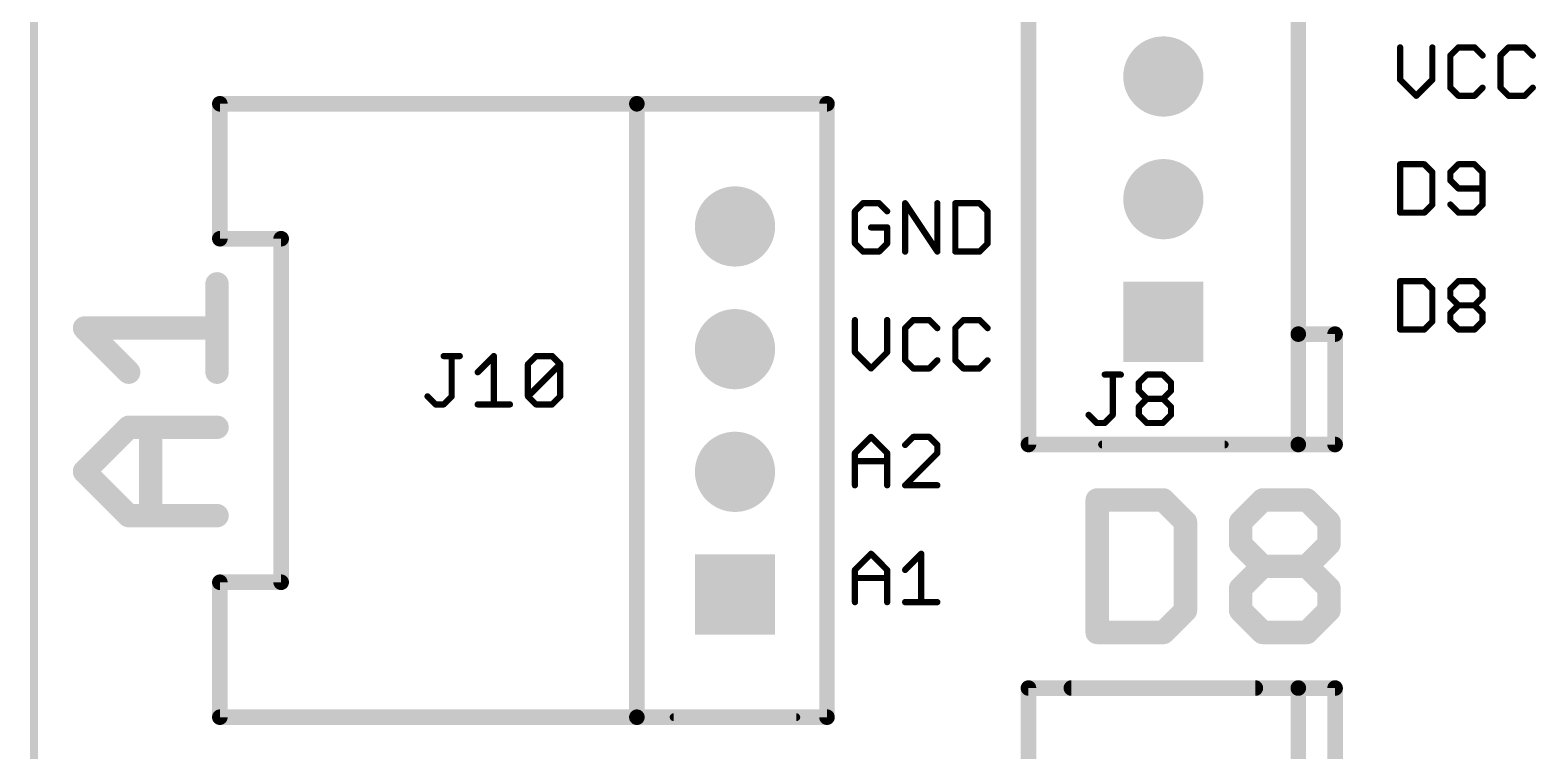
# Model space of a CAD drawing. Header units: inches. Extents: x 0 to 2.7, y -0.05 to 2.1.
# Drawn here: x -0.003 to 0.964, y 0.757 to 1.219 of the extents above; entities that cross this region are included whole.
import ezdxf

# ---------------------------------------------------------------- set-up
doc = ezdxf.new("R2010")
doc.units = ezdxf.units.IN
doc.header["$MEASUREMENT"] = 0
doc.layers.get('0').update_dxf_attribs({"linetype": 'CONTINUOUS'})
for name, color, linetype in [('17', 94, 'CONTINUOUS'), ('21', 251, 'CONTINUOUS'), ('25', 251, 'CONTINUOUS')]:
    doc.layers.add(name, color=color, linetype=linetype)
doc.layers.get('0').off()

# ---------------------------------------------------------------- blocks, each defined once
blk = doc.blocks.new('SQUAREP')
blk.add_solid([(-0.5, -0.5), (0.5, -0.5), (-0.5, 0.5), (0.5, 0.5)])
blk = doc.blocks.new('ROUNDP')
at = {"const_width": 0.5}
blk.add_lwpolyline([(0, -0.25, 1), (0, 0.25, 1), (0, -0.25)], format="xyb", dxfattribs=at)

msp = doc.modelspace()

# ---------------------------------------------------------------- linework, layer by layer
at = {"layer": '21'}
for points, const_width in [([(0, 0), (0, 2.1)], 0.005), ([(0.638386, 0.95315), (0.638386, 1.34685)], 0.01), ([(0.811614, 1.024016), (0.811614, 1.275984)], 0.01), ([(0.877, 1.208026), (0.877, 1.187342)], 0.004), ([(0.897684, 1.187342), (0.897684, 1.208026)], 0.004), ([(0.914398, 1.208026), (0.909227, 1.202855)], 0.004), ([(0.924741, 1.208026), (0.914398, 1.208026)], 0.004), ([(0.929912, 1.202855), (0.924741, 1.208026)], 0.004), ([(0.946626, 1.208026), (0.941455, 1.202855)], 0.004), ([(0.956968, 1.208026), (0.946626, 1.208026)], 0.004), ([(0.962139, 1.202855), (0.956968, 1.208026)], 0.004), ([(0.909227, 1.202855), (0.909227, 1.182171)], 0.004), ([(0.941455, 1.202855), (0.941455, 1.182171)], 0.004), ([(0.877, 1.187342), (0.887342, 1.177)], 0.004), ([(0.887342, 1.177), (0.897684, 1.187342)], 0.004), ([(0.909227, 1.182171), (0.914398, 1.177)], 0.004), ([(0.924741, 1.177), (0.929912, 1.182171)], 0.004), ([(0.941455, 1.182171), (0.946626, 1.177)], 0.004), ([(0.956968, 1.177), (0.962139, 1.182171)], 0.004), ([(0.387008, 1.17185), (0.119291, 1.17185)], 0.01), ([(0.119291, 1.085236), (0.119291, 1.17185)], 0.01), ([(0.387008, 1.17185), (0.509055, 1.17185)], 0.01), ([(0.387008, 0.77815), (0.387008, 1.17185)], 0.01), ([(0.509055, 0.77815), (0.509055, 1.17185)], 0.01), ([(0.914398, 1.177), (0.924741, 1.177)], 0.004), ([(0.946626, 1.177), (0.956968, 1.177)], 0.004), ([(0.877, 1.133026), (0.877, 1.102)], 0.004), ([(0.892513, 1.133026), (0.877, 1.133026)], 0.004), ([(0.897684, 1.127855), (0.892513, 1.133026)], 0.004), ([(0.914398, 1.133026), (0.909227, 1.127855)], 0.004), ([(0.924741, 1.133026), (0.914398, 1.133026)], 0.004), ([(0.929912, 1.127855), (0.924741, 1.133026)], 0.004), ([(0.897684, 1.107171), (0.897684, 1.127855)], 0.004), ([(0.909227, 1.127855), (0.909227, 1.122684)], 0.004), ([(0.909227, 1.122684), (0.914398, 1.117513)], 0.004), ([(0.929912, 1.107171), (0.929912, 1.127855)], 0.004), ([(0.914398, 1.117513), (0.929912, 1.117513)], 0.004), ([(0.532171, 1.108026), (0.527, 1.102855)], 0.004), ([(0.527, 1.102855), (0.527, 1.082171)], 0.004), ([(0.542513, 1.108026), (0.532171, 1.108026)], 0.004), ([(0.547684, 1.102855), (0.542513, 1.108026)], 0.004), ([(0.559227, 1.077), (0.559227, 1.108026)], 0.004), ([(0.559227, 1.108026), (0.579912, 1.077)], 0.004), ([(0.579912, 1.077), (0.579912, 1.108026)], 0.004), ([(0.591455, 1.108026), (0.591455, 1.077)], 0.004), ([(0.606968, 1.108026), (0.591455, 1.108026)], 0.004), ([(0.612139, 1.102855), (0.606968, 1.108026)], 0.004), ([(0.612139, 1.082171), (0.612139, 1.102855)], 0.004), ([(0.877, 1.102), (0.892513, 1.102)], 0.004), ([(0.892513, 1.102), (0.897684, 1.107171)], 0.004), ([(0.909227, 1.107171), (0.914398, 1.102)], 0.004), ([(0.914398, 1.102), (0.924741, 1.102)], 0.004), ([(0.924741, 1.102), (0.929912, 1.107171)], 0.004), ([(0.547684, 1.092513), (0.537342, 1.092513)], 0.004), ([(0.547684, 1.082171), (0.547684, 1.092513)], 0.004), ([(0.158661, 1.085236), (0.119291, 1.085236)], 0.01), ([(0.158661, 0.864764), (0.158661, 1.085236)], 0.01), ([(0.527, 1.082171), (0.532171, 1.077)], 0.004), ([(0.542513, 1.077), (0.547684, 1.082171)], 0.004), ([(0.606968, 1.077), (0.612139, 1.082171)], 0.004), ([(0.532171, 1.077), (0.542513, 1.077)], 0.004), ([(0.591455, 1.077), (0.606968, 1.077)], 0.004), ([(0.1175, 0.999579), (0.1175, 1.056294)], 0.015), ([(0.877, 1.058026), (0.877, 1.027)], 0.004), ([(0.892513, 1.058026), (0.877, 1.058026)], 0.004), ([(0.897684, 1.052855), (0.892513, 1.058026)], 0.004), ([(0.897684, 1.032171), (0.897684, 1.052855)], 0.004), ([(0.909227, 1.052855), (0.914398, 1.058026)], 0.004), ([(0.909227, 1.047684), (0.909227, 1.052855)], 0.004), ([(0.914398, 1.058026), (0.924741, 1.058026)], 0.004), ([(0.924741, 1.058026), (0.929912, 1.052855)], 0.004), ([(0.929912, 1.052855), (0.929912, 1.047684)], 0.004), ([(0.914398, 1.042513), (0.909227, 1.047684)], 0.004), ([(0.909227, 1.037342), (0.914398, 1.042513)], 0.004), ([(0.914398, 1.042513), (0.924741, 1.042513)], 0.004), ([(0.929912, 1.047684), (0.924741, 1.042513)], 0.004), ([(0.924741, 1.042513), (0.929912, 1.037342)], 0.004), ([(0.060785, 0.999579), (0.032427, 1.027936)], 0.015), ([(0.032427, 1.027936), (0.1175, 1.027936)], 0.015), ([(0.527, 1.033026), (0.527, 1.012342)], 0.004), ([(0.547684, 1.012342), (0.547684, 1.033026)], 0.004), ([(0.564398, 1.033026), (0.559227, 1.027855)], 0.004), ([(0.574741, 1.033026), (0.564398, 1.033026)], 0.004), ([(0.579912, 1.027855), (0.574741, 1.033026)], 0.004), ([(0.596626, 1.033026), (0.591455, 1.027855)], 0.004), ([(0.606968, 1.033026), (0.596626, 1.033026)], 0.004), ([(0.612139, 1.027855), (0.606968, 1.033026)], 0.004), ([(0.909227, 1.032171), (0.909227, 1.037342)], 0.004), ([(0.929912, 1.037342), (0.929912, 1.032171)], 0.004), ([(0.559227, 1.027855), (0.559227, 1.007171)], 0.004), ([(0.591455, 1.027855), (0.591455, 1.007171)], 0.004), ([(0.811614, 0.95315), (0.811614, 1.024016)], 0.01), ([(0.835236, 1.024016), (0.811614, 1.024016)], 0.01), ([(0.835236, 0.95315), (0.835236, 1.024016)], 0.01), ([(0.877, 1.027), (0.892513, 1.027)], 0.004), ([(0.892513, 1.027), (0.897684, 1.032171)], 0.004), ([(0.914398, 1.027), (0.909227, 1.032171)], 0.004), ([(0.924741, 1.027), (0.914398, 1.027)], 0.004), ([(0.929912, 1.032171), (0.924741, 1.027)], 0.004), ([(0.527, 1.012342), (0.537342, 1.002)], 0.004), ([(0.537342, 1.002), (0.547684, 1.012342)], 0.004), ([(0.559227, 1.007171), (0.564398, 1.002)], 0.004), ([(0.574741, 1.002), (0.579912, 1.007171)], 0.004), ([(0.591455, 1.007171), (0.596626, 1.002)], 0.004), ([(0.606968, 1.002), (0.612139, 1.007171)], 0.004), ([(0.564398, 1.002), (0.574741, 1.002)], 0.004), ([(0.596626, 1.002), (0.606968, 1.002)], 0.004), ([(0.032427, 0.935858), (0.060785, 0.964215)], 0.015), ([(0.060785, 0.964215), (0.1175, 0.964215)], 0.015), ([(0.074964, 0.9075), (0.074964, 0.964215)], 0.015), ([(0.527, 0.947684), (0.537342, 0.958026)], 0.004), ([(0.537342, 0.958026), (0.547684, 0.947684)], 0.004), ([(0.564398, 0.958026), (0.559227, 0.952855)], 0.004), ([(0.574741, 0.958026), (0.564398, 0.958026)], 0.004), ([(0.579912, 0.952855), (0.574741, 0.958026)], 0.004), ([(0.638386, 0.95315), (0.811614, 0.95315)], 0.01), ([(0.811614, 0.95315), (0.835236, 0.95315)], 0.01), ([(0.527, 0.927), (0.527, 0.947684)], 0.004), ([(0.547684, 0.947684), (0.547684, 0.927)], 0.004), ([(0.559227, 0.927), (0.579912, 0.947684)], 0.004), ([(0.579912, 0.947684), (0.579912, 0.952855)], 0.004), ([(0.68563, 0.95315), (0.76437, 0.95315)], 0.005), ([(0.060785, 0.9075), (0.032427, 0.935858)], 0.015), ([(0.527, 0.942513), (0.547684, 0.942513)], 0.004), ([(0.579912, 0.927), (0.559227, 0.927)], 0.004), ([(0.6825, 0.917573), (0.6825, 0.8325)], 0.015), ([(0.725036, 0.917573), (0.6825, 0.917573)], 0.015), ([(0.739215, 0.903394), (0.725036, 0.917573)], 0.015), ([(0.774579, 0.903394), (0.788757, 0.917573)], 0.015), ([(0.788757, 0.917573), (0.817115, 0.917573)], 0.015), ([(0.817115, 0.917573), (0.831294, 0.903394)], 0.015), ([(0.1175, 0.9075), (0.060785, 0.9075)], 0.015), ([(0.739215, 0.846679), (0.739215, 0.903394)], 0.015), ([(0.774579, 0.889215), (0.774579, 0.903394)], 0.015), ([(0.831294, 0.903394), (0.831294, 0.889215)], 0.015), ([(0.788757, 0.875036), (0.774579, 0.889215)], 0.015), ([(0.831294, 0.889215), (0.817115, 0.875036)], 0.015), ([(0.527, 0.872684), (0.537342, 0.883026)], 0.004), ([(0.537342, 0.883026), (0.547684, 0.872684)], 0.004), ([(0.559227, 0.872684), (0.56957, 0.883026)], 0.004), ([(0.56957, 0.883026), (0.56957, 0.852)], 0.004), ([(0.774579, 0.860858), (0.788757, 0.875036)], 0.015), ([(0.788757, 0.875036), (0.817115, 0.875036)], 0.015), ([(0.817115, 0.875036), (0.831294, 0.860858)], 0.015), ([(0.527, 0.852), (0.527, 0.872684)], 0.004), ([(0.547684, 0.872684), (0.547684, 0.852)], 0.004), ([(0.119291, 0.77815), (0.119291, 0.864764)], 0.01), ([(0.119291, 0.864764), (0.158661, 0.864764)], 0.01), ([(0.527, 0.867513), (0.547684, 0.867513)], 0.004), ([(0.774579, 0.846679), (0.774579, 0.860858)], 0.015), ([(0.831294, 0.860858), (0.831294, 0.846679)], 0.015), ([(0.559227, 0.852), (0.579912, 0.852)], 0.004), ([(0.725036, 0.8325), (0.739215, 0.846679)], 0.015), ([(0.788757, 0.8325), (0.774579, 0.846679)], 0.015), ([(0.831294, 0.846679), (0.817115, 0.8325)], 0.015), ([(0.6825, 0.8325), (0.725036, 0.8325)], 0.015), ([(0.817115, 0.8325), (0.788757, 0.8325)], 0.015), ([(0.811614, 0.79685), (0.638386, 0.79685)], 0.01), ([(0.638386, 0.40315), (0.638386, 0.79685)], 0.01), ([(0.665945, 0.79685), (0.784055, 0.79685)], 0.01), ([(0.811614, 0.725984), (0.811614, 0.79685)], 0.01), ([(0.835236, 0.79685), (0.811614, 0.79685)], 0.01), ([(0.835236, 0.725984), (0.835236, 0.79685)], 0.01), ([(0.119291, 0.77815), (0.387008, 0.77815)], 0.01), ([(0.387008, 0.77815), (0.509055, 0.77815)], 0.01), ([(0.41063, 0.77815), (0.48937, 0.77815)], 0.005)]:
    msp.add_lwpolyline(points, dxfattribs=dict(at, const_width=const_width))
for points, const_width in [([(0.878, 1.208026, 1), (0.876, 1.208026)], 0.002), ([(0.898684, 1.208026, 1), (0.896684, 1.208026)], 0.002), ([(0.914398, 1.209026, 1), (0.914398, 1.207026)], 0.002), ([(0.915106, 1.207319, 1), (0.913691, 1.208734)], 0.002), ([(0.925448, 1.208734, 1), (0.924034, 1.207319)], 0.002), ([(0.924741, 1.207026, 1), (0.924741, 1.209026)], 0.002), ([(0.946626, 1.209026, 1), (0.946626, 1.207026)], 0.002), ([(0.947333, 1.207319, 1), (0.945919, 1.208734)], 0.002), ([(0.957675, 1.208734, 1), (0.956261, 1.207319)], 0.002), ([(0.956968, 1.207026, 1), (0.956968, 1.209026)], 0.002), ([(0.910227, 1.202855, 1), (0.908227, 1.202855)], 0.002), ([(0.90852, 1.203562, 1), (0.909935, 1.202148)], 0.002), ([(0.929205, 1.202148, 1), (0.930619, 1.203562)], 0.002), ([(0.942455, 1.202855, 1), (0.940455, 1.202855)], 0.002), ([(0.940748, 1.203562, 1), (0.942162, 1.202148)], 0.002), ([(0.961432, 1.202148, 1), (0.962846, 1.203562)], 0.002), ([(0.877707, 1.188049, 1), (0.876293, 1.186635)], 0.002), ([(0.898391, 1.186635, 1), (0.896977, 1.188049)], 0.002), ([(0.876, 1.187342, 1), (0.878, 1.187342)], 0.002), ([(0.896684, 1.187342, 1), (0.898684, 1.187342)], 0.002), ([(0.909935, 1.182878, 1), (0.90852, 1.181464)], 0.002), ([(0.908227, 1.182171, 1), (0.910227, 1.182171)], 0.002), ([(0.930619, 1.181464, 1), (0.929205, 1.182878)], 0.002), ([(0.942162, 1.182878, 1), (0.940748, 1.181464)], 0.002), ([(0.940455, 1.182171, 1), (0.942455, 1.182171)], 0.002), ([(0.962846, 1.181464, 1), (0.961432, 1.182878)], 0.002), ([(0.119291, 1.17435, 1), (0.119291, 1.16935)], 0.005), ([(0.121791, 1.17185, 1), (0.116791, 1.17185)], 0.005), ([(0.387008, 1.17435, 1), (0.387008, 1.16935)], 0.005), ([(0.389508, 1.17185, 1), (0.384508, 1.17185)], 0.005), ([(0.387008, 1.16935, 1), (0.387008, 1.17435)], 0.005), ([(0.511555, 1.17185, 1), (0.506555, 1.17185)], 0.005), ([(0.509055, 1.16935, 1), (0.509055, 1.17435)], 0.005), ([(0.886635, 1.177707, 1), (0.888049, 1.176293)], 0.002), ([(0.886635, 1.176293, 1), (0.888049, 1.177707)], 0.002), ([(0.914398, 1.178, 1), (0.914398, 1.176)], 0.002), ([(0.913691, 1.176293, 1), (0.915106, 1.177707)], 0.002), ([(0.924034, 1.177707, 1), (0.925448, 1.176293)], 0.002), ([(0.924741, 1.176, 1), (0.924741, 1.178)], 0.002), ([(0.946626, 1.178, 1), (0.946626, 1.176)], 0.002), ([(0.945919, 1.176293, 1), (0.947333, 1.177707)], 0.002), ([(0.956261, 1.177707, 1), (0.957675, 1.176293)], 0.002), ([(0.956968, 1.176, 1), (0.956968, 1.178)], 0.002), ([(0.878, 1.133026, 1), (0.876, 1.133026)], 0.002), ([(0.877, 1.134026, 1), (0.877, 1.132026)], 0.002), ([(0.89322, 1.133734, 1), (0.891806, 1.132319)], 0.002), ([(0.892513, 1.132026, 1), (0.892513, 1.134026)], 0.002), ([(0.914398, 1.134026, 1), (0.914398, 1.132026)], 0.002), ([(0.915106, 1.132319, 1), (0.913691, 1.133734)], 0.002), ([(0.925448, 1.133734, 1), (0.924034, 1.132319)], 0.002), ([(0.924741, 1.132026, 1), (0.924741, 1.134026)], 0.002), ([(0.898684, 1.127855, 1), (0.896684, 1.127855)], 0.002), ([(0.896977, 1.127148, 1), (0.898391, 1.128562)], 0.002), ([(0.910227, 1.127855, 1), (0.908227, 1.127855)], 0.002), ([(0.90852, 1.128562, 1), (0.909935, 1.127148)], 0.002), ([(0.909935, 1.123391, 1), (0.90852, 1.121977)], 0.002), ([(0.908227, 1.122684, 1), (0.910227, 1.122684)], 0.002), ([(0.930912, 1.127855, 1), (0.928912, 1.127855)], 0.002), ([(0.929205, 1.127148, 1), (0.930619, 1.128562)], 0.002), ([(0.914398, 1.118513, 1), (0.914398, 1.116513)], 0.002), ([(0.913691, 1.116806, 1), (0.915106, 1.11822)], 0.002), ([(0.929912, 1.116513, 1), (0.929912, 1.118513)], 0.002), ([(0.528, 1.102855, 1), (0.526, 1.102855)], 0.002), ([(0.526293, 1.103562, 1), (0.527707, 1.102148)], 0.002), ([(0.532171, 1.109026, 1), (0.532171, 1.107026)], 0.002), ([(0.532878, 1.107319, 1), (0.531464, 1.108734)], 0.002), ([(0.54322, 1.108734, 1), (0.541806, 1.107319)], 0.002), ([(0.542513, 1.107026, 1), (0.542513, 1.109026)], 0.002), ([(0.546977, 1.102148, 1), (0.548391, 1.103562)], 0.002), ([(0.56006, 1.108581, 1), (0.558395, 1.107472)], 0.002), ([(0.560227, 1.108026, 1), (0.558227, 1.108026)], 0.002), ([(0.580912, 1.108026, 1), (0.578912, 1.108026)], 0.002), ([(0.592455, 1.108026, 1), (0.590455, 1.108026)], 0.002), ([(0.591455, 1.109026, 1), (0.591455, 1.107026)], 0.002), ([(0.607675, 1.108734, 1), (0.606261, 1.107319)], 0.002), ([(0.606968, 1.107026, 1), (0.606968, 1.109026)], 0.002), ([(0.613139, 1.102855, 1), (0.611139, 1.102855)], 0.002), ([(0.611432, 1.102148, 1), (0.612846, 1.103562)], 0.002), ([(0.877, 1.103, 1), (0.877, 1.101)], 0.002), ([(0.876, 1.102, 1), (0.878, 1.102)], 0.002), ([(0.891806, 1.102707, 1), (0.89322, 1.101293)], 0.002), ([(0.892513, 1.101, 1), (0.892513, 1.103)], 0.002), ([(0.896684, 1.107171, 1), (0.898684, 1.107171)], 0.002), ([(0.898391, 1.106464, 1), (0.896977, 1.107878)], 0.002), ([(0.909935, 1.107878, 1), (0.90852, 1.106464)], 0.002), ([(0.914398, 1.103, 1), (0.914398, 1.101)], 0.002), ([(0.913691, 1.101293, 1), (0.915106, 1.102707)], 0.002), ([(0.924034, 1.102707, 1), (0.925448, 1.101293)], 0.002), ([(0.924741, 1.101, 1), (0.924741, 1.103)], 0.002), ([(0.928912, 1.107171, 1), (0.930912, 1.107171)], 0.002), ([(0.930619, 1.106464, 1), (0.929205, 1.107878)], 0.002), ([(0.537342, 1.093513, 1), (0.537342, 1.091513)], 0.002), ([(0.548684, 1.092513, 1), (0.546684, 1.092513)], 0.002), ([(0.547684, 1.091513, 1), (0.547684, 1.093513)], 0.002), ([(0.119291, 1.087736, 1), (0.119291, 1.082736)], 0.005), ([(0.116791, 1.085236, 1), (0.121791, 1.085236)], 0.005), ([(0.161161, 1.085236, 1), (0.156161, 1.085236)], 0.005), ([(0.158661, 1.082736, 1), (0.158661, 1.087736)], 0.005), ([(0.527707, 1.082878, 1), (0.526293, 1.081464)], 0.002), ([(0.526, 1.082171, 1), (0.528, 1.082171)], 0.002), ([(0.546684, 1.082171, 1), (0.548684, 1.082171)], 0.002), ([(0.548391, 1.081464, 1), (0.546977, 1.082878)], 0.002), ([(0.611139, 1.082171, 1), (0.613139, 1.082171)], 0.002), ([(0.612846, 1.081464, 1), (0.611432, 1.082878)], 0.002), ([(0.532171, 1.078, 1), (0.532171, 1.076)], 0.002), ([(0.531464, 1.076293, 1), (0.532878, 1.077707)], 0.002), ([(0.541806, 1.077707, 1), (0.54322, 1.076293)], 0.002), ([(0.542513, 1.076, 1), (0.542513, 1.078)], 0.002), ([(0.558227, 1.077, 1), (0.560227, 1.077)], 0.002), ([(0.578912, 1.077, 1), (0.580912, 1.077)], 0.002), ([(0.57908, 1.076445, 1), (0.580744, 1.077555)], 0.002), ([(0.591455, 1.078, 1), (0.591455, 1.076)], 0.002), ([(0.590455, 1.077, 1), (0.592455, 1.077)], 0.002), ([(0.606261, 1.077707, 1), (0.607675, 1.076293)], 0.002), ([(0.606968, 1.076, 1), (0.606968, 1.078)], 0.002), ([(0.12125, 1.056294, 1), (0.11375, 1.056294)], 0.0075), ([(0.878, 1.058026, 1), (0.876, 1.058026)], 0.002), ([(0.877, 1.059026, 1), (0.877, 1.057026)], 0.002), ([(0.89322, 1.058734, 1), (0.891806, 1.057319)], 0.002), ([(0.892513, 1.057026, 1), (0.892513, 1.059026)], 0.002), ([(0.898684, 1.052855, 1), (0.896684, 1.052855)], 0.002), ([(0.896977, 1.052148, 1), (0.898391, 1.053562)], 0.002), ([(0.910227, 1.052855, 1), (0.908227, 1.052855)], 0.002), ([(0.90852, 1.053562, 1), (0.909935, 1.052148)], 0.002), ([(0.914398, 1.059026, 1), (0.914398, 1.057026)], 0.002), ([(0.915106, 1.057319, 1), (0.913691, 1.058734)], 0.002), ([(0.925448, 1.058734, 1), (0.924034, 1.057319)], 0.002), ([(0.924741, 1.057026, 1), (0.924741, 1.059026)], 0.002), ([(0.930912, 1.052855, 1), (0.928912, 1.052855)], 0.002), ([(0.929205, 1.052148, 1), (0.930619, 1.053562)], 0.002), ([(0.909935, 1.048391, 1), (0.90852, 1.046977)], 0.002), ([(0.908227, 1.047684, 1), (0.910227, 1.047684)], 0.002), ([(0.914398, 1.043513, 1), (0.914398, 1.041513)], 0.002), ([(0.915106, 1.041806, 1), (0.913691, 1.04322)], 0.002), ([(0.913691, 1.041806, 1), (0.915106, 1.04322)], 0.002), ([(0.925448, 1.04322, 1), (0.924034, 1.041806)], 0.002), ([(0.924034, 1.04322, 1), (0.925448, 1.041806)], 0.002), ([(0.924741, 1.041513, 1), (0.924741, 1.043513)], 0.002), ([(0.928912, 1.047684, 1), (0.930912, 1.047684)], 0.002), ([(0.930619, 1.046977, 1), (0.929205, 1.048391)], 0.002), ([(0.035079, 1.030588, 1), (0.029776, 1.025284)], 0.0075), ([(0.032427, 1.031686, 1), (0.032427, 1.024186)], 0.0075), ([(0.1175, 1.024186, 1), (0.1175, 1.031686)], 0.0075), ([(0.528, 1.033026, 1), (0.526, 1.033026)], 0.002), ([(0.548684, 1.033026, 1), (0.546684, 1.033026)], 0.002), ([(0.564398, 1.034026, 1), (0.564398, 1.032026)], 0.002), ([(0.565106, 1.032319, 1), (0.563691, 1.033734)], 0.002), ([(0.575448, 1.033734, 1), (0.574034, 1.032319)], 0.002), ([(0.574741, 1.032026, 1), (0.574741, 1.034026)], 0.002), ([(0.596626, 1.034026, 1), (0.596626, 1.032026)], 0.002), ([(0.597333, 1.032319, 1), (0.595919, 1.033734)], 0.002), ([(0.607675, 1.033734, 1), (0.606261, 1.032319)], 0.002), ([(0.606968, 1.032026, 1), (0.606968, 1.034026)], 0.002), ([(0.910227, 1.037342, 1), (0.908227, 1.037342)], 0.002), ([(0.90852, 1.038049, 1), (0.909935, 1.036635)], 0.002), ([(0.930912, 1.037342, 1), (0.928912, 1.037342)], 0.002), ([(0.929205, 1.036635, 1), (0.930619, 1.038049)], 0.002), ([(0.560227, 1.027855, 1), (0.558227, 1.027855)], 0.002), ([(0.55852, 1.028562, 1), (0.559935, 1.027148)], 0.002), ([(0.579205, 1.027148, 1), (0.580619, 1.028562)], 0.002), ([(0.592455, 1.027855, 1), (0.590455, 1.027855)], 0.002), ([(0.590748, 1.028562, 1), (0.592162, 1.027148)], 0.002), ([(0.611432, 1.027148, 1), (0.612846, 1.028562)], 0.002), ([(0.814114, 1.024016, 1), (0.809114, 1.024016)], 0.005), ([(0.811614, 1.026516, 1), (0.811614, 1.021516)], 0.005), ([(0.809114, 1.024016, 1), (0.814114, 1.024016)], 0.005), ([(0.837736, 1.024016, 1), (0.832736, 1.024016)], 0.005), ([(0.835236, 1.021516, 1), (0.835236, 1.026516)], 0.005), ([(0.877, 1.028, 1), (0.877, 1.026)], 0.002), ([(0.876, 1.027, 1), (0.878, 1.027)], 0.002), ([(0.891806, 1.027707, 1), (0.89322, 1.026293)], 0.002), ([(0.892513, 1.026, 1), (0.892513, 1.028)], 0.002), ([(0.896684, 1.032171, 1), (0.898684, 1.032171)], 0.002), ([(0.898391, 1.031464, 1), (0.896977, 1.032878)], 0.002), ([(0.909935, 1.032878, 1), (0.90852, 1.031464)], 0.002), ([(0.908227, 1.032171, 1), (0.910227, 1.032171)], 0.002), ([(0.914398, 1.028, 1), (0.914398, 1.026)], 0.002), ([(0.913691, 1.026293, 1), (0.915106, 1.027707)], 0.002), ([(0.924034, 1.027707, 1), (0.925448, 1.026293)], 0.002), ([(0.924741, 1.026, 1), (0.924741, 1.028)], 0.002), ([(0.928912, 1.032171, 1), (0.930912, 1.032171)], 0.002), ([(0.930619, 1.031464, 1), (0.929205, 1.032878)], 0.002), ([(0.058133, 0.996927, 1), (0.063437, 1.00223)], 0.0075), ([(0.527707, 1.013049, 1), (0.526293, 1.011635)], 0.002), ([(0.526, 1.012342, 1), (0.528, 1.012342)], 0.002), ([(0.546684, 1.012342, 1), (0.548684, 1.012342)], 0.002), ([(0.548391, 1.011635, 1), (0.546977, 1.013049)], 0.002), ([(0.559935, 1.007878, 1), (0.55852, 1.006464)], 0.002), ([(0.558227, 1.007171, 1), (0.560227, 1.007171)], 0.002), ([(0.580619, 1.006464, 1), (0.579205, 1.007878)], 0.002), ([(0.592162, 1.007878, 1), (0.590748, 1.006464)], 0.002), ([(0.590455, 1.007171, 1), (0.592455, 1.007171)], 0.002), ([(0.612846, 1.006464, 1), (0.611432, 1.007878)], 0.002), ([(0.11375, 0.999579, 1), (0.12125, 0.999579)], 0.0075), ([(0.536635, 1.002707, 1), (0.538049, 1.001293)], 0.002), ([(0.536635, 1.001293, 1), (0.538049, 1.002707)], 0.002), ([(0.564398, 1.003, 1), (0.564398, 1.001)], 0.002), ([(0.563691, 1.001293, 1), (0.565106, 1.002707)], 0.002), ([(0.574034, 1.002707, 1), (0.575448, 1.001293)], 0.002), ([(0.574741, 1.001, 1), (0.574741, 1.003)], 0.002), ([(0.596626, 1.003, 1), (0.596626, 1.001)], 0.002), ([(0.595919, 1.001293, 1), (0.597333, 1.002707)], 0.002), ([(0.606261, 1.002707, 1), (0.607675, 1.001293)], 0.002), ([(0.606968, 1.001, 1), (0.606968, 1.003)], 0.002), ([(0.060785, 0.967965, 1), (0.060785, 0.960465)], 0.0075), ([(0.063437, 0.961563, 1), (0.058133, 0.966867)], 0.0075), ([(0.078714, 0.964215, 1), (0.071214, 0.964215)], 0.0075), ([(0.1175, 0.960465, 1), (0.1175, 0.967965)], 0.0075), ([(0.538049, 0.958734, 1), (0.536635, 0.957319)], 0.002), ([(0.538049, 0.957319, 1), (0.536635, 0.958734)], 0.002), ([(0.564398, 0.959026, 1), (0.564398, 0.957026)], 0.002), ([(0.565106, 0.957319, 1), (0.563691, 0.958734)], 0.002), ([(0.575448, 0.958734, 1), (0.574034, 0.957319)], 0.002), ([(0.574741, 0.957026, 1), (0.574741, 0.959026)], 0.002), ([(0.638386, 0.95565, 1), (0.638386, 0.95065)], 0.005), ([(0.811614, 0.95565, 1), (0.811614, 0.95065)], 0.005), ([(0.811614, 0.95065, 1), (0.811614, 0.95565)], 0.005), ([(0.835236, 0.95065, 1), (0.835236, 0.95565)], 0.005), ([(0.528, 0.947684, 1), (0.526, 0.947684)], 0.002), ([(0.526293, 0.948391, 1), (0.527707, 0.946977)], 0.002), ([(0.548684, 0.947684, 1), (0.546684, 0.947684)], 0.002), ([(0.546977, 0.946977, 1), (0.548391, 0.948391)], 0.002), ([(0.55852, 0.953562, 1), (0.559935, 0.952148)], 0.002), ([(0.580912, 0.952855, 1), (0.578912, 0.952855)], 0.002), ([(0.578912, 0.947684, 1), (0.580912, 0.947684)], 0.002), ([(0.579205, 0.952148, 1), (0.580619, 0.953562)], 0.002), ([(0.580619, 0.946977, 1), (0.579205, 0.948391)], 0.002), ([(0.635886, 0.95315, 1), (0.640886, 0.95315)], 0.005), ([(0.68563, 0.9544, 1), (0.68563, 0.9519)], 0.0025), ([(0.76437, 0.9519, 1), (0.76437, 0.9544)], 0.0025), ([(0.809114, 0.95315, 1), (0.814114, 0.95315)], 0.005), ([(0.832736, 0.95315, 1), (0.837736, 0.95315)], 0.005), ([(0.035079, 0.938509, 1), (0.029776, 0.933206)], 0.0075), ([(0.029776, 0.938509, 1), (0.035079, 0.933206)], 0.0075), ([(0.527, 0.943513, 1), (0.527, 0.941513)], 0.002), ([(0.547684, 0.941513, 1), (0.547684, 0.943513)], 0.002), ([(0.526, 0.927, 1), (0.528, 0.927)], 0.002), ([(0.546684, 0.927, 1), (0.548684, 0.927)], 0.002), ([(0.559227, 0.928, 1), (0.559227, 0.926)], 0.002), ([(0.55852, 0.927707, 1), (0.559935, 0.926293)], 0.002), ([(0.579912, 0.926, 1), (0.579912, 0.928)], 0.002), ([(0.68625, 0.917573, 1), (0.67875, 0.917573)], 0.0075), ([(0.6825, 0.921323, 1), (0.6825, 0.913823)], 0.0075), ([(0.727688, 0.920224, 1), (0.722385, 0.914921)], 0.0075), ([(0.725036, 0.913823, 1), (0.725036, 0.921323)], 0.0075), ([(0.788757, 0.921323, 1), (0.788757, 0.913823)], 0.0075), ([(0.791409, 0.914921, 1), (0.786106, 0.920224)], 0.0075), ([(0.819767, 0.920224, 1), (0.814463, 0.914921)], 0.0075), ([(0.817115, 0.913823, 1), (0.817115, 0.921323)], 0.0075), ([(0.060785, 0.91125, 1), (0.060785, 0.90375)], 0.0075), ([(0.058133, 0.904848, 1), (0.063437, 0.910152)], 0.0075), ([(0.071214, 0.9075, 1), (0.078714, 0.9075)], 0.0075), ([(0.1175, 0.90375, 1), (0.1175, 0.91125)], 0.0075), ([(0.742965, 0.903394, 1), (0.735465, 0.903394)], 0.0075), ([(0.736563, 0.900742, 1), (0.741867, 0.906045)], 0.0075), ([(0.778329, 0.903394, 1), (0.770829, 0.903394)], 0.0075), ([(0.771927, 0.906045, 1), (0.77723, 0.900742)], 0.0075), ([(0.835044, 0.903394, 1), (0.827544, 0.903394)], 0.0075), ([(0.828642, 0.900742, 1), (0.833945, 0.906045)], 0.0075), ([(0.77723, 0.891867, 1), (0.771927, 0.886563)], 0.0075), ([(0.770829, 0.889215, 1), (0.778329, 0.889215)], 0.0075), ([(0.827544, 0.889215, 1), (0.835044, 0.889215)], 0.0075), ([(0.833945, 0.886563, 1), (0.828642, 0.891867)], 0.0075), ([(0.538049, 0.883734, 1), (0.536635, 0.882319)], 0.002), ([(0.538049, 0.882319, 1), (0.536635, 0.883734)], 0.002), ([(0.57057, 0.883026, 1), (0.56857, 0.883026)], 0.002), ([(0.570277, 0.882319, 1), (0.568863, 0.883734)], 0.002), ([(0.788757, 0.878786, 1), (0.788757, 0.871286)], 0.0075), ([(0.791409, 0.872385, 1), (0.786106, 0.877688)], 0.0075), ([(0.786106, 0.872385, 1), (0.791409, 0.877688)], 0.0075), ([(0.819767, 0.877688, 1), (0.814463, 0.872385)], 0.0075), ([(0.814463, 0.877688, 1), (0.819767, 0.872385)], 0.0075), ([(0.817115, 0.871286, 1), (0.817115, 0.878786)], 0.0075), ([(0.528, 0.872684, 1), (0.526, 0.872684)], 0.002), ([(0.526293, 0.873391, 1), (0.527707, 0.871977)], 0.002), ([(0.548684, 0.872684, 1), (0.546684, 0.872684)], 0.002), ([(0.546977, 0.871977, 1), (0.548391, 0.873391)], 0.002), ([(0.55852, 0.873391, 1), (0.559935, 0.871977)], 0.002), ([(0.121791, 0.864764, 1), (0.116791, 0.864764)], 0.005), ([(0.119291, 0.867264, 1), (0.119291, 0.862264)], 0.005), ([(0.156161, 0.864764, 1), (0.161161, 0.864764)], 0.005), ([(0.158661, 0.862264, 1), (0.158661, 0.867264)], 0.005), ([(0.527, 0.868513, 1), (0.527, 0.866513)], 0.002), ([(0.547684, 0.866513, 1), (0.547684, 0.868513)], 0.002), ([(0.778329, 0.860858, 1), (0.770829, 0.860858)], 0.0075), ([(0.771927, 0.863509, 1), (0.77723, 0.858206)], 0.0075), ([(0.835044, 0.860858, 1), (0.827544, 0.860858)], 0.0075), ([(0.828642, 0.858206, 1), (0.833945, 0.863509)], 0.0075), ([(0.526, 0.852, 1), (0.528, 0.852)], 0.002), ([(0.546684, 0.852, 1), (0.548684, 0.852)], 0.002), ([(0.559227, 0.853, 1), (0.559227, 0.851)], 0.002), ([(0.56857, 0.852, 1), (0.57057, 0.852)], 0.002), ([(0.579912, 0.851, 1), (0.579912, 0.853)], 0.002), ([(0.741867, 0.844027, 1), (0.736563, 0.84933)], 0.0075), ([(0.77723, 0.84933, 1), (0.771927, 0.844027)], 0.0075), ([(0.833945, 0.844027, 1), (0.828642, 0.84933)], 0.0075), ([(0.735465, 0.846679, 1), (0.742965, 0.846679)], 0.0075), ([(0.770829, 0.846679, 1), (0.778329, 0.846679)], 0.0075), ([(0.827544, 0.846679, 1), (0.835044, 0.846679)], 0.0075), ([(0.6825, 0.83625, 1), (0.6825, 0.82875)], 0.0075), ([(0.67875, 0.8325, 1), (0.68625, 0.8325)], 0.0075), ([(0.722385, 0.835152, 1), (0.727688, 0.829848)], 0.0075), ([(0.725036, 0.82875, 1), (0.725036, 0.83625)], 0.0075), ([(0.788757, 0.83625, 1), (0.788757, 0.82875)], 0.0075), ([(0.786106, 0.829848, 1), (0.791409, 0.835152)], 0.0075), ([(0.814463, 0.835152, 1), (0.819767, 0.829848)], 0.0075), ([(0.817115, 0.82875, 1), (0.817115, 0.83625)], 0.0075), ([(0.638386, 0.79935, 1), (0.638386, 0.79435)], 0.005), ([(0.640886, 0.79685, 1), (0.635886, 0.79685)], 0.005), ([(0.665945, 0.79935, 1), (0.665945, 0.79435)], 0.005), ([(0.784055, 0.79435, 1), (0.784055, 0.79935)], 0.005), ([(0.814114, 0.79685, 1), (0.809114, 0.79685)], 0.005), ([(0.811614, 0.79935, 1), (0.811614, 0.79435)], 0.005), ([(0.811614, 0.79435, 1), (0.811614, 0.79935)], 0.005), ([(0.837736, 0.79685, 1), (0.832736, 0.79685)], 0.005), ([(0.835236, 0.79435, 1), (0.835236, 0.79935)], 0.005), ([(0.119291, 0.78065, 1), (0.119291, 0.77565)], 0.005), ([(0.387008, 0.78065, 1), (0.387008, 0.77565)], 0.005), ([(0.387008, 0.77565, 1), (0.387008, 0.78065)], 0.005), ([(0.509055, 0.77565, 1), (0.509055, 0.78065)], 0.005), ([(0.116791, 0.77815, 1), (0.121791, 0.77815)], 0.005), ([(0.384508, 0.77815, 1), (0.389508, 0.77815)], 0.005), ([(0.41063, 0.7794, 1), (0.41063, 0.7769)], 0.0025), ([(0.48937, 0.7769, 1), (0.48937, 0.7794)], 0.0025), ([(0.506555, 0.77815, 1), (0.511555, 0.77815)], 0.005)]:
    msp.add_lwpolyline(points, format="xyb", dxfattribs=dict(at, const_width=const_width))
at = {"layer": '25', "const_width": 0.004}
for points in [[(0.262972, 1.009916), (0.273314, 1.009916)], [(0.268143, 0.984061), (0.268143, 1.009916)], [(0.284857, 0.999574), (0.2952, 1.009916)], [(0.2952, 1.009916), (0.2952, 0.97889)], [(0.317085, 1.004745), (0.322256, 1.009916)], [(0.317085, 0.984061), (0.317085, 1.004745)], [(0.317085, 0.984061), (0.337769, 1.004745)], [(0.322256, 1.009916), (0.332598, 1.009916)], [(0.332598, 1.009916), (0.337769, 1.004745)], [(0.337769, 1.004745), (0.337769, 0.984061)], [(0.687342, 0.998026), (0.697684, 0.998026)], [(0.692513, 0.972171), (0.692513, 0.998026)], [(0.709227, 0.992855), (0.714398, 0.998026)], [(0.714398, 0.998026), (0.724741, 0.998026)], [(0.724741, 0.998026), (0.729912, 0.992855)], [(0.25263, 0.984061), (0.257801, 0.97889)], [(0.262972, 0.97889), (0.268143, 0.984061)], [(0.322256, 0.97889), (0.317085, 0.984061)], [(0.337769, 0.984061), (0.332598, 0.97889)], [(0.709227, 0.987684), (0.709227, 0.992855)], [(0.714398, 0.982513), (0.709227, 0.987684)], [(0.729912, 0.987684), (0.724741, 0.982513)], [(0.729912, 0.992855), (0.729912, 0.987684)], [(0.257801, 0.97889), (0.262972, 0.97889)], [(0.284857, 0.97889), (0.305542, 0.97889)], [(0.332598, 0.97889), (0.322256, 0.97889)], [(0.709227, 0.977342), (0.714398, 0.982513)], [(0.709227, 0.972171), (0.709227, 0.977342)], [(0.714398, 0.982513), (0.724741, 0.982513)], [(0.724741, 0.982513), (0.729912, 0.977342)], [(0.729912, 0.977342), (0.729912, 0.972171)], [(0.677, 0.972171), (0.682171, 0.967)], [(0.682171, 0.967), (0.687342, 0.967)], [(0.687342, 0.967), (0.692513, 0.972171)], [(0.714398, 0.967), (0.709227, 0.972171)], [(0.724741, 0.967), (0.714398, 0.967)], [(0.729912, 0.972171), (0.724741, 0.967)]]:
    msp.add_lwpolyline(points, dxfattribs=at)
at = {"layer": '25', "const_width": 0.002}
for points in [[(0.262972, 1.010916, 1), (0.262972, 1.008916)], [(0.269143, 1.009916, 1), (0.267143, 1.009916)], [(0.273314, 1.008916, 1), (0.273314, 1.010916)], [(0.2962, 1.009916, 1), (0.2942, 1.009916)], [(0.295907, 1.009209, 1), (0.294492, 1.010623)], [(0.318085, 1.004745, 1), (0.316085, 1.004745)], [(0.316378, 1.005452, 1), (0.317792, 1.004038)], [(0.322256, 1.010916, 1), (0.322256, 1.008916)], [(0.322963, 1.009209, 1), (0.321549, 1.010623)], [(0.333305, 1.010623, 1), (0.331891, 1.009209)], [(0.332598, 1.008916, 1), (0.332598, 1.010916)], [(0.338769, 1.004745, 1), (0.336769, 1.004745)], [(0.338476, 1.004038, 1), (0.337062, 1.005452)], [(0.337062, 1.004038, 1), (0.338476, 1.005452)], [(0.28415, 1.000281, 1), (0.285565, 0.998867)], [(0.687342, 0.999026, 1), (0.687342, 0.997026)], [(0.693513, 0.998026, 1), (0.691513, 0.998026)], [(0.697684, 0.997026, 1), (0.697684, 0.999026)], [(0.714398, 0.999026, 1), (0.714398, 0.997026)], [(0.715106, 0.997319, 1), (0.713691, 0.998734)], [(0.725448, 0.998734, 1), (0.724034, 0.997319)], [(0.724741, 0.997026, 1), (0.724741, 0.999026)], [(0.253337, 0.984768, 1), (0.251923, 0.983354)], [(0.26885, 0.983354, 1), (0.267436, 0.984768)], [(0.317792, 0.984768, 1), (0.316378, 0.983354)], [(0.338476, 0.983354, 1), (0.337062, 0.984768)], [(0.710227, 0.992855, 1), (0.708227, 0.992855)], [(0.70852, 0.993562, 1), (0.709935, 0.992148)], [(0.709935, 0.988391, 1), (0.70852, 0.986977)], [(0.708227, 0.987684, 1), (0.710227, 0.987684)], [(0.730912, 0.992855, 1), (0.728912, 0.992855)], [(0.728912, 0.987684, 1), (0.730912, 0.987684)], [(0.729205, 0.992148, 1), (0.730619, 0.993562)], [(0.730619, 0.986977, 1), (0.729205, 0.988391)], [(0.257801, 0.97989, 1), (0.257801, 0.97789)], [(0.257094, 0.978183, 1), (0.258508, 0.979597)], [(0.262265, 0.979597, 1), (0.263679, 0.978183)], [(0.262972, 0.97789, 1), (0.262972, 0.97989)], [(0.267143, 0.984061, 1), (0.269143, 0.984061)], [(0.284857, 0.97989, 1), (0.284857, 0.97789)], [(0.2942, 0.97889, 1), (0.2962, 0.97889)], [(0.305542, 0.97789, 1), (0.305542, 0.97989)], [(0.316378, 0.984768, 1), (0.317792, 0.983354)], [(0.316085, 0.984061, 1), (0.318085, 0.984061)], [(0.322256, 0.97989, 1), (0.322256, 0.97789)], [(0.321549, 0.978183, 1), (0.322963, 0.979597)], [(0.331891, 0.979597, 1), (0.333305, 0.978183)], [(0.332598, 0.97789, 1), (0.332598, 0.97989)], [(0.336769, 0.984061, 1), (0.338769, 0.984061)], [(0.710227, 0.977342, 1), (0.708227, 0.977342)], [(0.70852, 0.978049, 1), (0.709935, 0.976635)], [(0.714398, 0.983513, 1), (0.714398, 0.981513)], [(0.715106, 0.981806, 1), (0.713691, 0.98322)], [(0.713691, 0.981806, 1), (0.715106, 0.98322)], [(0.725448, 0.98322, 1), (0.724034, 0.981806)], [(0.724034, 0.98322, 1), (0.725448, 0.981806)], [(0.724741, 0.981513, 1), (0.724741, 0.983513)], [(0.730912, 0.977342, 1), (0.728912, 0.977342)], [(0.729205, 0.976635, 1), (0.730619, 0.978049)], [(0.677707, 0.972878, 1), (0.676293, 0.971464)], [(0.682171, 0.968, 1), (0.682171, 0.966)], [(0.681464, 0.966293, 1), (0.682878, 0.967707)], [(0.686635, 0.967707, 1), (0.688049, 0.966293)], [(0.687342, 0.966, 1), (0.687342, 0.968)], [(0.691513, 0.972171, 1), (0.693513, 0.972171)], [(0.69322, 0.971464, 1), (0.691806, 0.972878)], [(0.709935, 0.972878, 1), (0.70852, 0.971464)], [(0.708227, 0.972171, 1), (0.710227, 0.972171)], [(0.714398, 0.968, 1), (0.714398, 0.966)], [(0.713691, 0.966293, 1), (0.715106, 0.967707)], [(0.724034, 0.967707, 1), (0.725448, 0.966293)], [(0.724741, 0.966, 1), (0.724741, 0.968)], [(0.728912, 0.972171, 1), (0.730912, 0.972171)], [(0.730619, 0.971464, 1), (0.729205, 0.972878)]]:
    msp.add_lwpolyline(points, format="xyb", dxfattribs=at)

# ---------------------------------------------------------------- block references
at = {"layer": '17', "xscale": 0.05149600000000001, "yscale": 0.05149600000000001, "rotation": 90}
for name, p in [('ROUNDP', (0.725, 1.18937)), ('ROUNDP', (0.725, 1.18937)), ('ROUNDP', (0.725, 1.11063)), ('ROUNDP', (0.725, 1.11063)), ('ROUNDP', (0.45, 1.09311)), ('ROUNDP', (0.45, 1.09311)), ('SQUAREP', (0.725, 1.03189)), ('SQUAREP', (0.725, 1.03189)), ('ROUNDP', (0.45, 1.01437)), ('ROUNDP', (0.45, 1.01437)), ('ROUNDP', (0.45, 0.93563)), ('ROUNDP', (0.45, 0.93563)), ('SQUAREP', (0.45, 0.85689)), ('SQUAREP', (0.45, 0.85689))]:
    msp.add_blockref(name, p, dxfattribs=at)

doc.saveas('drawing.dxf')
